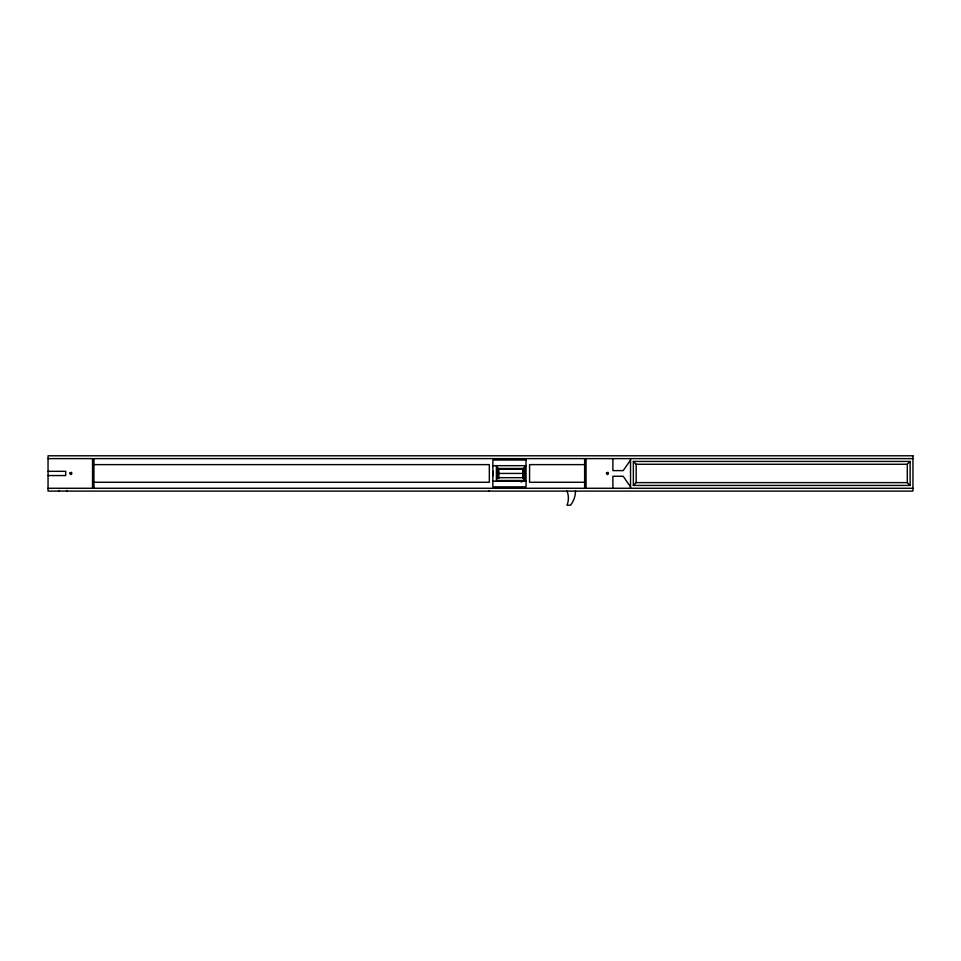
<?xml version="1.0" encoding="UTF-8"?>
<svg xmlns="http://www.w3.org/2000/svg" width="961" height="961" viewBox="0 0 961 961"><rect width="100%" height="100%" fill="white"/><g stroke="black" fill="none" stroke-linecap="round" stroke-linejoin="round"><path stroke-width="1.44" d="M630.536 460.031L623.196 470.614L612.878 470.614L612.878 458.613M58.645 491.095L59.186 490.47M633.359 485.437L636.182 482.614L907.304 482.614L910.127 485.437L910.127 461.436L633.359 461.436L633.359 485.437L910.127 485.437M633.359 461.436L636.182 464.259L907.304 464.259L910.127 461.436M521.006 481.966L524.982 480.512L524.982 466.373M48.05 458.613L912.95 458.613M93.073 464.619L489.329 464.619L489.329 482.266L93.073 482.266M584.504 464.619L529.571 464.619L529.571 482.266L584.504 482.266M492.861 465.677L526.039 465.677M524.982 467.791L523.565 467.791L523.565 477.677M496.741 469.208L524.982 469.208M492.861 470.974L492.861 475.911M48.05 471.322L65.696 471.322L65.696 475.563L48.05 475.563M496.741 472.728L498.146 472.728M498.855 473.437L522.868 473.437M496.741 474.145L498.146 474.145M496.741 477.677L524.982 477.677M523.565 479.083L524.982 479.083M524.982 480.5L496.741 480.5L496.741 466.373M492.861 481.209L526.039 481.209M48.05 488.272L912.95 488.272M66.573 490.47L67.114 491.095M630.536 486.855L623.196 476.26L612.878 476.26L612.878 488.272M907.304 464.259L907.304 482.614M636.182 464.259L636.182 482.614M630.536 458.613L630.536 488.272M586.054 458.613L586.054 488.272M584.636 458.613L584.636 488.272M522.868 478.386L522.868 468.5L498.855 468.5L498.855 478.386M498.146 467.791L498.146 477.677M496.381 465.677L496.381 481.209M489.329 490.47L489.329 491.095M93.938 458.613L93.938 488.272M92.532 458.613L92.532 488.272M566.99 491.095A18.355 18.355 0 0 1 566.99 505.21L570.522 505.21A22.644 22.644 0 0 0 575.459 491.095M69.841 473.124C71.306 477.713 73.396 469.893 69.841 473.124M606.427 473.124C607.893 477.713 609.995 469.893 606.427 473.124M912.95 455.79L48.05 455.79L48.05 491.095L912.95 491.095L912.95 455.79M526.039 460.031L492.861 460.031L492.861 486.855L526.039 486.855L526.039 460.031"/></g></svg>
